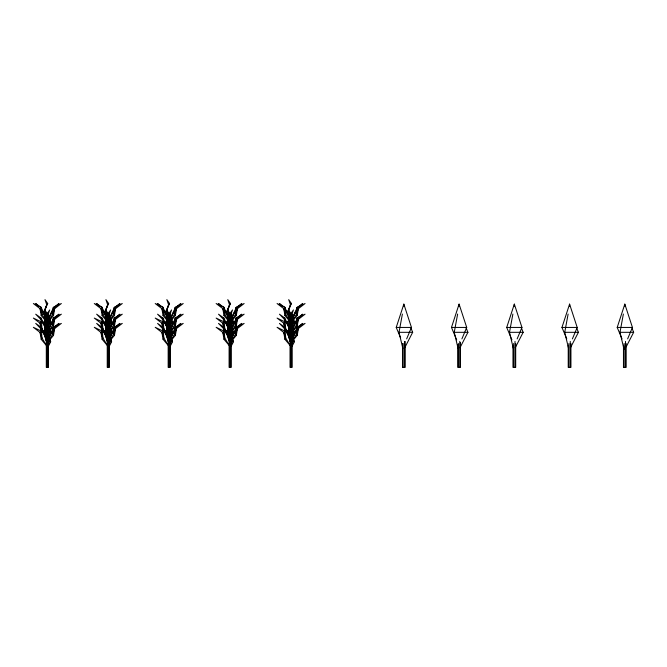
<?xml version="1.0" encoding="UTF-8"?>
<svg xmlns="http://www.w3.org/2000/svg" width="667" height="667" viewBox="0 0 667 667"><rect width="100%" height="100%" fill="white"/><g stroke="black" fill="none" stroke-linecap="round" stroke-linejoin="round"><path stroke-width="1" d="M53.26 307.42L52.726 314.224L48.132 321.953L50.4 314.224L53.618 307.42L58.988 303.535C53.402 308.379 49.458 314.657 48.132 321.953L53.518 315.499L54.644 308.671L61.356 303.535L53.26 307.42L54.644 308.671L52.726 314.224L53.518 315.499M53.26 318.067L52.726 324.862L48.132 332.6L50.4 324.862L53.618 318.067L58.988 314.182C53.402 319.026 49.458 325.304 48.132 332.6L53.518 326.146L54.644 319.318L61.356 314.182L53.26 318.067L54.644 319.318L52.726 324.862L53.518 326.146M53.26 327.289L52.726 334.084L48.132 341.821L50.4 334.084L53.618 327.289L58.988 323.403C53.402 328.247 49.458 334.526 48.132 341.821L53.518 335.368L54.644 328.539L61.356 323.403L53.26 327.289L54.644 328.539L52.726 334.084L53.518 335.368M114.19 307.42L113.657 314.224L109.063 321.953L111.331 314.224L114.549 307.42L119.918 303.535C114.332 308.379 110.389 314.657 109.063 321.953L114.449 315.499L115.574 308.671L122.286 303.535L114.19 307.42L115.574 308.671L113.657 314.224L114.449 315.499M114.19 318.067L113.657 324.862L109.063 332.6L111.331 324.862L114.549 318.067L119.918 314.182C114.332 319.026 110.389 325.304 109.063 332.6L114.449 326.146L115.574 319.318L122.286 314.182L114.19 318.067L115.574 319.318L113.657 324.862L114.449 326.146M114.19 327.289L113.657 334.084L109.063 341.821L111.331 334.084L114.549 327.289L119.918 323.403C114.332 328.247 110.389 334.526 109.063 341.821L114.449 335.368L115.574 328.539L122.286 323.403L114.19 327.289L115.574 328.539L113.657 334.084L114.449 335.368M175.121 307.42L174.596 314.224L169.993 321.953L172.261 314.224L175.479 307.42L180.849 303.535C175.263 308.379 171.319 314.657 169.993 321.953L175.379 315.499L176.505 308.671L183.217 303.535L175.121 307.42L176.505 308.671L174.596 314.224L175.379 315.499M175.121 318.067L174.596 324.862L169.993 332.6L172.261 324.862L175.479 318.067L180.849 314.182C175.263 319.026 171.319 325.304 169.993 332.6L175.379 326.146L176.505 319.318L183.217 314.182L175.121 318.067L176.505 319.318L174.596 324.862L175.379 326.146M175.121 327.289L174.596 334.084L169.993 341.821L172.261 334.084L175.479 327.289L180.849 323.403C175.263 328.247 171.319 334.526 169.993 341.821L175.379 335.368L176.505 328.539L183.217 323.403L175.121 327.289L176.505 328.539L174.596 334.084L175.379 335.368M236.051 307.42L235.526 314.224L230.924 321.953L233.192 314.224L236.41 307.42L241.779 303.535C236.193 308.379 232.249 314.657 230.924 321.953L236.31 315.499L237.435 308.671L244.147 303.535L236.051 307.42L237.435 308.671L235.526 314.224L236.31 315.499M236.051 318.067L235.526 324.862L230.924 332.6L233.192 324.862L236.41 318.067L241.779 314.182C236.193 319.026 232.249 325.304 230.924 332.6L236.31 326.146L237.435 319.318L244.147 314.182L236.051 318.067L237.435 319.318L235.526 324.862L236.31 326.146M236.051 327.289L235.526 334.084L230.924 341.821L233.192 334.084L236.41 327.289L241.779 323.403C236.193 328.247 232.249 334.526 230.924 341.821L236.31 335.368L237.435 328.539L244.147 323.403L236.051 327.289L237.435 328.539L235.526 334.084L236.31 335.368M296.982 307.42L296.456 314.224L291.854 321.953L294.122 314.224L297.34 307.42L302.71 303.535C297.123 308.379 293.18 314.657 291.854 321.953L297.24 315.499L298.366 308.671L305.077 303.535L296.982 307.42L298.366 308.671L296.456 314.224L297.24 315.499M296.982 318.067L296.456 324.862L291.854 332.6L294.122 324.862L297.34 318.067L302.71 314.182C297.123 319.026 293.18 325.304 291.854 332.6L297.24 326.146L298.366 319.318L305.077 314.182L296.982 318.067L298.366 319.318L296.456 324.862L297.24 326.146M296.982 327.289L296.456 334.084L291.854 341.821L294.122 334.084L297.34 327.289L302.71 323.403C297.123 328.247 293.18 334.526 291.854 341.821L297.24 335.368L298.366 328.539L305.077 323.403L296.982 327.289L298.366 328.539L296.456 334.084L297.24 335.368M402.851 348.449L399.008 332.316L402.393 314.057M458.096 348.449L454.252 332.316L457.637 314.057M513.34 348.449L509.496 332.316L512.881 314.057M568.584 348.449L564.741 332.316L568.126 314.057M624.07 349.458L619.985 332.316L623.37 314.057M48.224 325.438L49.683 320.61L48.241 315.983M48.224 336.085L49.683 331.249L48.241 326.63M48.224 345.306L49.683 340.47L48.241 335.851M109.155 325.438L110.614 320.61L109.171 315.983M109.155 336.085L110.614 331.249L109.171 326.63M109.155 345.306L110.614 340.47L109.171 335.851M169.793 326.405L171.544 320.61L169.81 315.057L171.577 309.922L168.851 313.807M169.793 337.052L171.544 331.249L169.81 325.704L172.545 332.533L169.685 338.061M169.793 346.273L171.544 340.47L170.385 336.777M231.015 325.438L232.475 320.61L231.032 315.983M231.015 336.085L232.475 331.249L231.032 326.63M231.015 345.306L232.475 340.47L231.032 335.851M291.946 325.438L293.405 320.61L291.671 315.057L293.438 309.922L290.712 313.807M291.946 336.085L293.405 331.249L291.671 325.704L293.438 320.569L291.804 322.895M291.946 345.306L293.405 340.47L291.963 335.851M400.642 337.952L396.231 327.439L403.843 304.11L411.464 327.439L406.653 338.903M456.687 339.862L451.476 327.439L459.088 304.11L466.708 327.439L461.897 338.903M511.931 339.862L506.72 327.439L514.332 304.11L521.953 327.439L517.142 338.903M566.775 338.903L561.964 327.439L569.576 304.11L577.197 327.439L572.386 338.903M622.019 338.903L617.208 327.439L624.821 304.11L632.441 327.439L627.63 338.903M41.087 318.067L40.654 319.318L44.514 326.146L46.273 331.674L44.297 324.862L41.087 318.067L35.71 314.182L40.654 319.318L44.297 324.862L44.514 326.146M48.241 314.207L49.717 309.922L46.99 313.807M48.833 323.136L49.717 320.569L48.332 317.209M48.241 334.067L49.717 329.79L48.624 331.341M102.018 318.067L101.584 319.318L105.444 326.146L107.495 332.6L105.228 324.862L102.018 318.067L96.64 314.182L101.584 319.318L105.228 324.862L105.444 326.146M102.018 327.289L101.584 328.539L105.444 335.368L107.495 341.821L105.228 334.084L102.018 327.289L96.64 323.403L101.584 328.539L105.228 334.084L105.444 335.368M109.171 314.207L110.647 309.922L107.921 313.807M109.471 323.987L110.647 320.569L109.013 322.895M109.171 334.067L110.647 329.79L109.013 332.124M162.948 318.067L162.515 319.318L166.375 326.146L168.434 332.6L166.158 324.862L162.948 318.067L157.57 314.182L162.515 319.318L166.158 324.862L166.375 326.146M162.948 327.289L162.515 328.539L166.375 335.368L168.434 341.821L166.158 334.084L162.948 327.289L157.57 323.403L162.515 328.539L166.158 334.084L166.375 335.368M170.102 324.846L171.577 320.569L169.86 316.358M169.81 334.926L171.577 329.79L169.943 332.124M223.879 318.067L223.445 319.318L227.305 326.146L229.064 331.674L227.088 324.862L223.879 318.067L218.501 314.182L223.445 319.318L227.088 324.862L227.305 326.146M231.032 314.207L232.508 309.922L229.782 313.807M231.624 323.136L232.508 320.569L231.124 317.209M231.032 334.067L232.508 329.79L230.874 332.124M284.809 318.067L284.375 319.318L288.236 326.146L290.295 332.6L288.019 324.862L284.809 318.067L279.44 314.182L284.375 319.318L288.019 324.862L288.236 326.146M284.809 327.289L284.375 328.539L288.236 335.368L290.295 341.821L288.019 334.084L284.809 327.289L279.44 323.403L284.375 328.539L288.019 334.084L288.236 335.368M291.671 334.926L293.438 329.79L291.804 332.124M47.716 303.518L44.022 311.597L47.349 318.051L45.023 310.322L46.748 304.769L47.716 303.518L44.989 299.633L46.748 304.769L44.022 311.597M47.716 314.165L44.022 322.244L47.349 328.698L45.023 320.96L46.748 315.416L47.716 314.165L44.989 310.28L46.748 315.416L44.022 322.244M47.716 323.387L44.022 331.466L47.349 337.919L45.023 330.182L46.748 324.637L47.716 323.387L44.989 319.501L46.748 324.637L44.022 331.466M108.646 303.518L104.952 311.597L108.279 318.051L105.953 310.322L107.679 304.769L108.646 303.518L105.92 299.633L107.679 304.769L104.952 311.597M108.646 314.165L104.952 322.244L108.279 328.698L105.953 320.96L107.679 315.416L108.646 314.165L105.92 310.28L107.679 315.416L104.952 322.244M108.646 323.387L104.952 331.466L108.279 337.919L105.953 330.182L107.679 324.637L108.646 323.387L105.92 319.501L107.679 324.637L104.952 331.466M169.576 303.518L165.883 311.597L169.21 318.051L166.883 310.322L168.609 304.769L169.576 303.518L166.85 299.633L168.609 304.769L165.883 311.597M169.576 314.165L165.883 322.244L169.21 328.698L166.883 320.96L168.609 315.416L169.576 314.165L166.85 310.28L168.609 315.416L165.883 322.244M169.576 323.387L165.883 331.466L169.21 337.919L166.883 330.182L168.609 324.637L169.576 323.387L166.85 319.501L168.609 324.637L165.883 331.466M230.507 303.518L226.813 311.597L230.14 318.051L227.814 310.322L229.54 304.769L230.507 303.518L227.78 299.633L229.54 304.769L226.813 311.597M230.507 314.165L226.813 322.244L230.14 328.698L227.814 320.96L229.54 315.416L230.507 314.165L227.78 310.28L229.54 315.416L226.813 322.244M230.507 323.387L226.813 331.466L230.14 337.919L227.814 330.182L229.54 324.637L230.507 323.387L227.78 319.501L229.54 324.637L226.813 331.466M291.437 303.518L287.744 311.597L291.07 318.051L288.744 310.322L290.47 304.769L291.437 303.518L288.711 299.633L290.47 304.769L287.744 311.597M291.437 314.165L287.744 322.244L291.07 328.698L288.744 320.96L290.47 315.416L291.437 314.165L288.711 310.28L290.47 315.416L287.744 322.244M291.437 323.387L287.744 331.466L291.07 337.919L288.744 330.182L290.47 324.637L291.437 323.387L288.711 319.501L290.47 324.637L287.744 331.466M48.291 315.916L50.684 321.886L48.299 326.497L50.684 332.533L48.299 337.135M48.299 346.365L50.684 341.754L48.291 335.776M109.221 315.916L111.614 321.886L109.23 326.497L111.614 332.533L109.23 337.135M109.23 346.365L111.614 341.754L109.221 335.776M169.685 327.422L172.545 321.886L169.81 315.057M169.685 347.282L172.545 341.754L170.494 336.635M231.082 315.916L233.475 321.886L231.09 326.497L233.475 332.533L231.09 337.135M231.09 346.365L233.475 341.754L231.082 335.776M292.021 326.497L294.405 321.886L291.671 315.057M292.021 337.135L294.405 332.533L291.671 325.704M292.021 346.365L294.405 341.754L292.013 335.776M404.736 347.74L412.673 332.316L410.805 327.647M459.98 347.74L467.917 332.316L466.05 327.647M515.224 347.74L523.161 332.316L521.294 327.647M570.468 347.74L578.406 332.316L576.538 327.647M626.18 346.832L633.65 332.316L632.158 328.581M50.183 315.499L54.052 308.671L53.618 307.42M50.183 326.146L54.052 319.318L53.618 318.067M50.183 335.368L54.052 328.539L53.618 327.289M111.114 315.499L114.982 308.671L114.549 307.42M111.114 326.146L114.982 319.318L114.549 318.067M111.114 335.368L114.982 328.539L114.549 327.289M172.044 315.499L175.913 308.671L175.479 307.42M172.044 326.146L175.913 319.318L175.479 318.067M172.044 335.368L175.913 328.539L175.479 327.289M232.975 315.499L236.843 308.671L236.41 307.42M232.975 326.146L236.843 319.318L236.41 318.067M232.975 335.368L236.843 328.539L236.41 327.289M293.905 315.499L297.774 308.671L297.34 307.42M293.905 326.146L297.774 319.318L297.34 318.067M293.905 335.368L297.774 328.539L297.34 327.289M41.187 315.499L41.971 314.224L41.446 307.42L33.35 303.535L40.053 308.671L41.971 314.224L46.565 321.953L41.187 315.499L40.053 308.671L41.446 307.42M41.187 330.048L41.971 328.764L41.446 321.969L33.35 318.084L40.053 323.22L41.971 328.764L46.565 336.502L41.187 330.048L40.053 323.22L41.446 321.969M41.187 339.27L41.971 337.986L41.446 331.191L33.35 327.305L40.053 332.441L41.971 337.986L46.565 345.723L41.187 339.27L40.053 332.441L41.446 331.191M102.118 315.499L102.901 314.224L102.376 307.42L94.28 303.535L100.984 308.671L102.901 314.224L107.495 321.953L102.118 315.499L100.984 308.671L102.376 307.42M102.118 330.048L102.901 328.764L102.376 321.969L94.28 318.084L100.984 323.22L102.901 328.764L107.495 336.502L102.118 330.048L100.984 323.22L102.376 321.969M102.118 339.27L102.901 337.986L102.376 331.191L94.28 327.305L100.984 332.441L102.901 337.986L107.495 345.723L102.118 339.27L100.984 332.441L102.376 331.191M163.048 315.499L163.832 314.224L163.307 307.42L155.211 303.535L161.914 308.671L163.832 314.224L168.434 321.953L163.048 315.499L161.914 308.671L163.307 307.42M163.048 330.048L163.832 328.764L163.307 321.969L155.211 318.084L161.914 323.22L163.832 328.764L168.434 336.502L163.048 330.048L161.914 323.22L163.307 321.969M163.048 339.27L163.832 337.986L163.307 331.191L155.211 327.305L161.914 332.441L163.832 337.986L168.434 345.723L163.048 339.27L161.914 332.441L163.307 331.191M223.979 315.499L224.762 314.224L224.237 307.42L216.141 303.535L222.845 308.671L224.762 314.224L229.365 321.953L223.979 315.499L222.845 308.671L224.237 307.42M223.979 330.048L224.762 328.764L224.237 321.969L216.141 318.084L222.845 323.22L224.762 328.764L229.365 336.502L223.979 330.048L222.845 323.22L224.237 321.969M223.979 339.27L224.762 337.986L224.237 331.191L216.141 327.305L222.845 332.441L224.762 337.986L229.365 345.723L223.979 339.27L222.845 332.441L224.237 331.191M284.909 315.499L285.693 314.224L285.168 307.42L277.072 303.535L283.775 308.671L285.693 314.224L290.295 321.953L284.909 315.499L283.775 308.671L285.168 307.42M284.909 330.048L285.693 328.764L285.168 321.969L277.072 318.084L283.775 323.22L285.693 328.764L290.295 336.502L284.909 330.048L283.775 323.22L285.168 321.969M284.909 339.27L285.693 337.986L285.168 331.191L277.072 327.305L283.775 332.441L285.693 337.986L290.295 345.723L284.909 339.27L283.775 332.441L285.168 331.191M48.624 322.119L49.717 320.569L50.684 321.886M169.943 322.895L171.577 320.569L172.545 321.886M230.874 322.895L232.508 320.569L233.475 321.886M107.237 314.149L107.762 314.149L107.762 367.367M108.279 314.149L109.321 314.149L109.321 367.367L107.237 367.367L107.237 315.174M169.21 314.149L170.252 314.149L170.252 367.367L168.167 367.367L168.167 314.149M290.028 314.149L290.554 314.149L290.554 367.367M291.07 314.149L292.113 314.149L292.113 367.367L290.028 367.367L290.028 315.174M396.231 327.439L411.464 327.439M451.476 327.439L466.708 327.439M506.72 327.439L521.953 327.439M561.964 327.439L577.197 327.439M617.208 327.439L632.441 327.439M399.008 332.316L412.673 332.316M454.252 332.316L467.917 332.316M509.496 332.316L523.161 332.316M564.741 332.316L578.406 332.316M619.985 332.316L633.65 332.316M284.809 307.42L279.44 303.535L282.258 306.47M102.018 307.42L96.64 303.535L99.466 306.47M221.327 306.47L218.501 303.535L223.879 307.42L227.088 314.224L228.789 320.018M160.397 306.47L157.57 303.535L162.948 307.42L166.158 314.224L168.142 320.985L166.158 314.224L163.04 309.471M38.536 306.47L35.71 303.535L41.087 307.42L44.297 314.224L45.998 320.018M294.405 321.886L291.721 316.358M294.405 332.533L291.721 327.005M294.405 341.754L291.721 336.226M233.475 332.533L231.124 327.847M233.475 341.754L231.124 337.077M172.545 332.533L169.86 327.005M172.545 341.754L169.86 336.226M111.614 321.886L108.929 316.358M111.614 332.533L108.929 327.005M111.614 341.754L108.929 336.226M50.684 332.533L48.332 327.847M50.684 341.754L48.332 337.077M284.901 309.471L288.019 314.224L290.012 320.985L288.019 314.224L285.209 308.271M223.97 309.471L227.088 314.224L228.773 320.11M102.626 310.263L105.228 314.224L107.212 320.985L105.228 314.224L102.418 308.271M41.179 309.471L44.297 314.224L45.981 320.11M285.343 310.38L288.236 315.499M223.929 309.53L227.305 315.499M227.305 335.368L223.445 328.539L218.501 323.403L223.879 327.289L223.445 328.539L227.088 334.084L229.073 340.854L227.088 334.084L224.279 328.139M162.998 309.53L166.375 315.499M102.551 310.38L105.444 315.499M41.137 309.53L44.514 315.499M44.514 335.368L40.654 328.539L35.71 323.403L41.087 327.289L40.654 328.539L44.297 334.084L46.281 340.854L44.297 334.084L41.487 328.139M623.612 345.423L624.029 348.449M568.367 345.423L568.643 347.44M626.171 343.513L626.171 367.367L623.47 367.367L623.47 345.581M625.496 341.437L625.496 367.367M624.821 304.11L624.821 306.186M624.145 343.513L624.145 367.367M570.935 343.513L570.935 367.367L568.226 367.367L568.226 345.581M570.252 341.437L570.252 367.367M569.576 304.11L569.576 306.186M568.901 343.513L568.901 367.367M515.691 343.513L515.691 367.367L512.981 367.367L512.981 345.581M515.007 341.437L515.007 367.367M514.332 304.11L514.332 306.186M513.657 343.513L513.657 367.367M460.447 342.471L460.447 367.367L457.737 367.367L457.737 344.547M459.771 341.437L459.771 367.367M459.088 304.11L459.088 306.186M458.412 343.513L458.412 367.367M405.202 341.437L405.202 367.367L402.493 367.367L402.493 343.513M404.527 341.437L404.527 367.367M403.843 304.11L403.843 306.186M403.168 343.513L403.168 367.367M291.596 314.149L291.596 367.367M230.665 314.149L230.665 367.367M229.623 314.149L229.623 367.367M169.735 314.149L169.735 367.367M168.693 314.149L168.693 367.367M108.804 314.149L108.804 367.367M47.874 314.149L47.874 367.367M46.832 314.149L46.832 367.367M48.391 314.149L46.306 314.149L46.306 367.367L48.391 367.367L48.391 314.149M231.182 314.149L229.098 314.149L229.098 367.367L231.182 367.367L231.182 314.149"/></g></svg>
